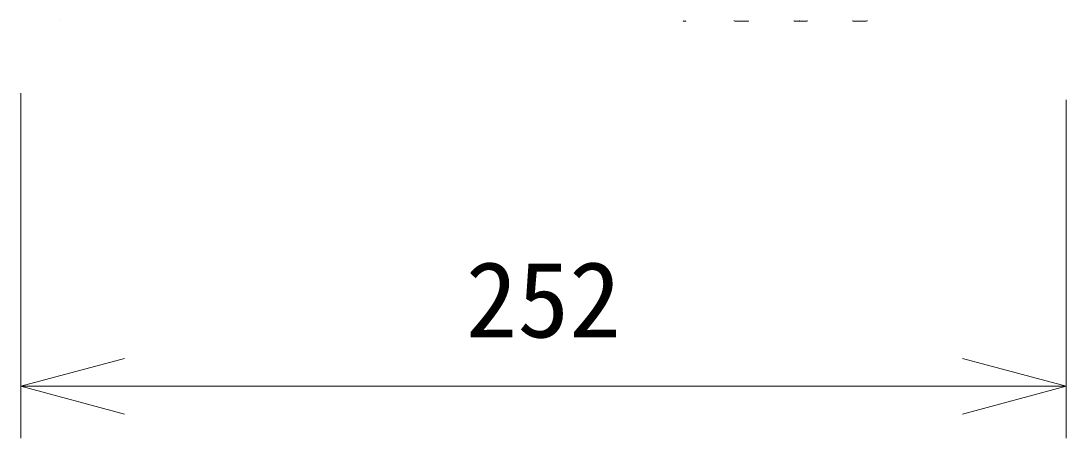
# Model space of a CAD drawing. Units: millimetres, scale not verified. Extents: x -62 to 63, y -56 to 57.
# Drawn here: x 15.98 to 41.18, y 8.31 to 18.37 of the extents above; entities that cross this region are included whole.
import ezdxf
from ezdxf.enums import TextEntityAlignment as Align

# ---------------------------------------------------------------- set-up
doc = ezdxf.new("R2010")
doc.units = ezdxf.units.MM
doc.header["$LTSCALE"] = 0.125
doc.linetypes.add('USER1', pattern=[28.575, 19.05, -3.175, 3.175, -3.175])
for name, color, linetype, lineweight in [('0-0_0', 8, 'USER1', 18), ('0-4_SUNPO', 3, 'Continuous', 18), ('0-5_GAIKEI', 1, 'Continuous', 18)]:
    doc.layers.add(name, color=color, linetype=linetype, lineweight=lineweight)
doc.styles.add('ＭＳ ゴシック', font='')
doc.styles.get('ＭＳ ゴシック').set_extended_font_data('MS Gothic')

# ---------------------------------------------------------------- blocks, each defined once
blk = doc.blocks.new('_Open30')
at = {"layer": '0-0_0', "color": 7, "linetype": 'Continuous'}
blk.add_line((0, 0), (-1, 0), dxfattribs=at)
blk.add_lwpolyline([(-1, 0.26795), (0, 0), (-1, -0.26795)], dxfattribs=at)
blk = doc.blocks.new('D1')
at = {"layer": '0-4_SUNPO'}
for p, q in [((80.4695, 78.1279), (80.4695, 69.8104)), ((105.6695, 77.967), (105.6695, 69.8104)), ((103.1695, 71.0604), (82.9695, 71.0604))]:
    blk.add_line(p, q, dxfattribs=at)
at = {"layer": '0-4_SUNPO', "xscale": 2.5, "yscale": 2.5, "rotation": 180}
blk.add_blockref('_Open30', (80.4695, 71.0604), dxfattribs=at)
at = {"layer": '0-4_SUNPO', "xscale": 2.5, "yscale": 2.5}
blk.add_blockref('_Open30', (105.6695, 71.0604), dxfattribs=at)
at = {"layer": '0-4_SUNPO', "color": 7, "style": 'ＭＳ ゴシック'}
blk.add_text('252', height=1.833, dxfattribs=at).set_placement((91.1945, 71.6854), align=Align.BOTTOM_LEFT)

msp = doc.modelspace()

# ---------------------------------------------------------------- linework, layer by layer
at = {"layer": '0-5_GAIKEI', "color": 4}
msp.add_line((16.9163, 18.3664), (16.9197, 18.3664), dxfattribs=at)
at = {"layer": '0-5_GAIKEI'}
for p, q in [((31.9791, 18.3664), (31.9791, 18.3564)), ((33.3792, 18.3664), (33.3792, 18.3564)), ((33.5191, 18.3609), (33.5191, 18.3664)), ((34.6165, 18.365), (34.6149, 18.3657)), ((34.6165, 18.365), (34.6165, 18.3664)), ((34.7793, 18.3664), (34.7793, 18.3564)), ((34.9419, 18.365), (34.9419, 18.3664)), ((34.9436, 18.3657), (34.9419, 18.365)), ((36.0393, 18.3664), (36.0393, 18.3609)), ((36.1792, 18.3564), (36.1792, 18.3664))]:
    msp.add_line(p, q, dxfattribs=at)
for points in [[(31.9476, 18.3664), (31.9502, 18.3647), (31.9528, 18.3631), (31.9555, 18.3617), (31.9583, 18.3605), (31.9611, 18.3594), (31.964, 18.3585), (31.967, 18.3578), (31.9699, 18.3572), (31.973, 18.3567), (31.976, 18.3565), (31.9791, 18.3564)], [(31.9791, 18.3564), (31.9822, 18.3565), (31.9852, 18.3567), (31.9882, 18.3572), (31.9912, 18.3578), (31.9942, 18.3585), (31.9971, 18.3594), (32, 18.3605), (32.0028, 18.3617), (32.0055, 18.3631), (32.0082, 18.3647), (32.0108, 18.3664)], [(33.1649, 18.3664), (33.1843, 18.3647), (33.2037, 18.3631), (33.2232, 18.3617), (33.2426, 18.3605), (33.2621, 18.3594), (33.2816, 18.3585), (33.3011, 18.3578), (33.3206, 18.3572), (33.3401, 18.3567), (33.3597, 18.3565), (33.3792, 18.3564)], [(33.3792, 18.3564), (33.3919, 18.3564), (33.4047, 18.3565), (33.4174, 18.3567), (33.4301, 18.357), (33.4428, 18.3573), (33.4555, 18.3577), (33.4683, 18.3582), (33.481, 18.3587), (33.4937, 18.3594), (33.5064, 18.3601), (33.5191, 18.3609)], [(34.6182, 18.3647), (34.6181, 18.3647), (34.618, 18.3647), (34.6179, 18.3648), (34.6178, 18.3648), (34.6176, 18.3648), (34.6175, 18.3648), (34.6173, 18.3649), (34.6172, 18.3649), (34.6171, 18.3649), (34.617, 18.3649), (34.617, 18.3649), (34.6169, 18.365), (34.6168, 18.365), (34.6166, 18.365), (34.6165, 18.365)], [(34.6236, 18.3638), (34.6234, 18.3638), (34.6233, 18.3638), (34.6231, 18.3639), (34.623, 18.3639), (34.6229, 18.3639), (34.6229, 18.3639), (34.6228, 18.3639), (34.6227, 18.3639), (34.6226, 18.364), (34.6225, 18.364), (34.6223, 18.364), (34.6222, 18.364), (34.6222, 18.364), (34.6221, 18.3641), (34.622, 18.3641), (34.6219, 18.3641), (34.6218, 18.3641), (34.6217, 18.3641), (34.6216, 18.3641), (34.6215, 18.3641), (34.6215, 18.3642), (34.6214, 18.3642), (34.6213, 18.3642), (34.6212, 18.3642), (34.6211, 18.3642), (34.6209, 18.3642), (34.6208, 18.3643), (34.6198, 18.3645), (34.6197, 18.3645), (34.6196, 18.3645), (34.6195, 18.3645), (34.6194, 18.3645), (34.6193, 18.3645), (34.6192, 18.3645), (34.619, 18.3646), (34.619, 18.3646), (34.6187, 18.3646), (34.6186, 18.3647), (34.6182, 18.3647)], [(34.6285, 18.363), (34.6284, 18.363), (34.6278, 18.3631), (34.6277, 18.3631), (34.6275, 18.3631), (34.6274, 18.3631), (34.6273, 18.3632), (34.6273, 18.3632), (34.6272, 18.3632), (34.6271, 18.3632), (34.627, 18.3632), (34.6269, 18.3632), (34.6268, 18.3632), (34.6267, 18.3633), (34.6267, 18.3633), (34.6265, 18.3633), (34.6264, 18.3633), (34.6263, 18.3633), (34.6262, 18.3633), (34.6261, 18.3634), (34.626, 18.3634), (34.6258, 18.3634), (34.6257, 18.3634), (34.6255, 18.3635), (34.6254, 18.3635), (34.6251, 18.3635), (34.625, 18.3635), (34.6249, 18.3636), (34.6248, 18.3636), (34.6246, 18.3636), (34.6245, 18.3636), (34.6244, 18.3636), (34.6243, 18.3637), (34.6242, 18.3637), (34.6241, 18.3637), (34.624, 18.3637), (34.6239, 18.3637), (34.6238, 18.3637), (34.6236, 18.3638), (34.6236, 18.3638)], [(34.6338, 18.3622), (34.6337, 18.3622), (34.6336, 18.3623), (34.6335, 18.3623), (34.6334, 18.3623), (34.6333, 18.3623), (34.633, 18.3623), (34.6329, 18.3623), (34.6327, 18.3624), (34.6326, 18.3624), (34.6324, 18.3624), (34.6323, 18.3624), (34.6322, 18.3624), (34.6321, 18.3625), (34.632, 18.3625), (34.6319, 18.3625), (34.6318, 18.3625), (34.6317, 18.3625), (34.6315, 18.3625), (34.6314, 18.3625), (34.6308, 18.3626), (34.6307, 18.3626), (34.6306, 18.3627), (34.6305, 18.3627), (34.6302, 18.3627), (34.6301, 18.3627), (34.6301, 18.3627), (34.63, 18.3628), (34.6298, 18.3628), (34.6296, 18.3628), (34.6296, 18.3628), (34.6295, 18.3628), (34.6294, 18.3628), (34.6292, 18.3629), (34.6291, 18.3629), (34.629, 18.3629), (34.629, 18.3629), (34.6289, 18.3629), (34.6288, 18.3629), (34.6285, 18.363)], [(34.6389, 18.3616), (34.6389, 18.3616), (34.6388, 18.3616), (34.6387, 18.3616), (34.6386, 18.3616), (34.6385, 18.3616), (34.6383, 18.3616), (34.6382, 18.3617), (34.6382, 18.3617), (34.6381, 18.3617), (34.638, 18.3617), (34.6379, 18.3617), (34.6378, 18.3617), (34.6377, 18.3617), (34.6376, 18.3617), (34.6375, 18.3617), (34.6375, 18.3618), (34.6374, 18.3618), (34.6373, 18.3618), (34.6372, 18.3618), (34.6371, 18.3618), (34.6371, 18.3618), (34.6369, 18.3618), (34.6368, 18.3618), (34.6366, 18.3619), (34.6365, 18.3619), (34.6364, 18.3619), (34.6355, 18.362), (34.6355, 18.362), (34.6352, 18.362), (34.6351, 18.3621), (34.6351, 18.3621), (34.635, 18.3621), (34.6347, 18.3621), (34.6347, 18.3621), (34.6343, 18.3622), (34.6343, 18.3622), (34.634, 18.3622), (34.6339, 18.3622), (34.6338, 18.3622)], [(34.644, 18.361), (34.6438, 18.361), (34.6438, 18.361), (34.6436, 18.361), (34.6435, 18.361), (34.6434, 18.361), (34.6433, 18.361), (34.6431, 18.3611), (34.643, 18.3611), (34.6428, 18.3611), (34.6427, 18.3611), (34.6425, 18.3611), (34.6424, 18.3611), (34.6422, 18.3612), (34.6422, 18.3612), (34.642, 18.3612), (34.6419, 18.3612), (34.6419, 18.3612), (34.6418, 18.3612), (34.6417, 18.3612), (34.6416, 18.3612), (34.6416, 18.3612), (34.6414, 18.3613), (34.6413, 18.3613), (34.6413, 18.3613), (34.6412, 18.3613), (34.6411, 18.3613), (34.641, 18.3613), (34.6409, 18.3613), (34.6408, 18.3613), (34.6407, 18.3613), (34.6406, 18.3614), (34.6406, 18.3614), (34.6401, 18.3614), (34.64, 18.3614), (34.6393, 18.3615), (34.6392, 18.3615), (34.6391, 18.3615), (34.639, 18.3616), (34.6389, 18.3616)], [(34.6487, 18.3605), (34.6486, 18.3605), (34.6486, 18.3605), (34.6485, 18.3605), (34.6483, 18.3606), (34.6483, 18.3606), (34.6481, 18.3606), (34.6481, 18.3606), (34.6479, 18.3606), (34.6478, 18.3606), (34.6477, 18.3606), (34.6476, 18.3606), (34.6476, 18.3606), (34.6475, 18.3606), (34.6473, 18.3606), (34.6473, 18.3606), (34.6472, 18.3606), (34.6468, 18.3607), (34.6468, 18.3607), (34.6465, 18.3607), (34.6465, 18.3607), (34.6463, 18.3607), (34.6463, 18.3607), (34.6461, 18.3607), (34.646, 18.3608), (34.646, 18.3608), (34.6459, 18.3608), (34.6457, 18.3608), (34.6456, 18.3608), (34.6454, 18.3608), (34.6453, 18.3608), (34.6452, 18.3608), (34.6451, 18.3608), (34.645, 18.3609), (34.6449, 18.3609), (34.6448, 18.3609), (34.6447, 18.3609), (34.6446, 18.3609), (34.644, 18.361), (34.644, 18.361)], [(34.6528, 18.3602), (34.6526, 18.3602), (34.6526, 18.3602), (34.6525, 18.3603), (34.6524, 18.3603), (34.6524, 18.3603), (34.6523, 18.3603), (34.6521, 18.3603), (34.652, 18.3603), (34.6519, 18.3603), (34.6518, 18.3603), (34.6516, 18.3603), (34.6515, 18.3603), (34.6513, 18.3603), (34.6513, 18.3603), (34.6512, 18.3603), (34.6511, 18.3604), (34.6511, 18.3604), (34.651, 18.3604), (34.6509, 18.3604), (34.6508, 18.3604), (34.6507, 18.3604), (34.6506, 18.3604), (34.6505, 18.3604), (34.6504, 18.3604), (34.6502, 18.3604), (34.6502, 18.3604), (34.65, 18.3604), (34.65, 18.3604), (34.6499, 18.3604), (34.6498, 18.3604), (34.6497, 18.3605), (34.6497, 18.3605), (34.6494, 18.3605), (34.6494, 18.3605), (34.6492, 18.3605), (34.6491, 18.3605), (34.6489, 18.3605), (34.6489, 18.3605), (34.6487, 18.3605)], [(34.6571, 18.3599), (34.657, 18.3599), (34.6569, 18.3599), (34.6567, 18.3599), (34.6566, 18.36), (34.6565, 18.36), (34.6564, 18.36), (34.6563, 18.36), (34.6562, 18.36), (34.6562, 18.36), (34.6561, 18.36), (34.6559, 18.36), (34.6558, 18.36), (34.6557, 18.36), (34.6556, 18.36), (34.6554, 18.36), (34.6553, 18.36), (34.6552, 18.3601), (34.6551, 18.3601), (34.655, 18.3601), (34.655, 18.3601), (34.6549, 18.3601), (34.6548, 18.3601), (34.6546, 18.3601), (34.6545, 18.3601), (34.6544, 18.3601), (34.6543, 18.3601), (34.6541, 18.3601), (34.654, 18.3601), (34.6539, 18.3602), (34.6538, 18.3602), (34.6537, 18.3602), (34.6537, 18.3602), (34.6536, 18.3602), (34.6534, 18.3602), (34.6533, 18.3602), (34.6532, 18.3602), (34.6531, 18.3602), (34.6529, 18.3602), (34.6528, 18.3602)], [(34.6613, 18.3596), (34.6612, 18.3596), (34.661, 18.3596), (34.661, 18.3596), (34.6608, 18.3596), (34.6607, 18.3596), (34.6605, 18.3597), (34.6605, 18.3597), (34.6603, 18.3597), (34.6602, 18.3597), (34.6602, 18.3597), (34.6601, 18.3597), (34.66, 18.3597), (34.66, 18.3597), (34.6597, 18.3597), (34.6597, 18.3597), (34.6595, 18.3597), (34.6595, 18.3597), (34.6592, 18.3598), (34.6592, 18.3598), (34.659, 18.3598), (34.659, 18.3598), (34.6589, 18.3598), (34.6588, 18.3598), (34.6587, 18.3598), (34.6587, 18.3598), (34.6585, 18.3598), (34.6584, 18.3598), (34.6582, 18.3598), (34.6582, 18.3598), (34.658, 18.3599), (34.6579, 18.3599), (34.6577, 18.3599), (34.6577, 18.3599), (34.6576, 18.3599), (34.6575, 18.3599), (34.6575, 18.3599), (34.6574, 18.3599), (34.6572, 18.3599), (34.6571, 18.3599)], [(34.6649, 18.3594), (34.6648, 18.3594), (34.6648, 18.3594), (34.6647, 18.3594), (34.6646, 18.3594), (34.6646, 18.3594), (34.6645, 18.3594), (34.6644, 18.3594), (34.6643, 18.3594), (34.6642, 18.3594), (34.6641, 18.3594), (34.664, 18.3594), (34.6639, 18.3594), (34.6638, 18.3594), (34.6638, 18.3594), (34.6637, 18.3594), (34.6635, 18.3594), (34.6634, 18.3595), (34.6633, 18.3595), (34.6633, 18.3595), (34.6632, 18.3595), (34.6631, 18.3595), (34.6631, 18.3595), (34.663, 18.3595), (34.6629, 18.3595), (34.6629, 18.3595), (34.6628, 18.3595), (34.6627, 18.3595), (34.6627, 18.3595), (34.6626, 18.3595), (34.6624, 18.3595), (34.6623, 18.3595), (34.6621, 18.3595), (34.662, 18.3596), (34.6618, 18.3596), (34.6617, 18.3596), (34.6615, 18.3596), (34.6615, 18.3596), (34.6614, 18.3596), (34.6613, 18.3596)], [(34.6708, 18.3591), (34.6707, 18.3591), (34.6704, 18.3591), (34.6703, 18.3591), (34.6701, 18.3591), (34.67, 18.3591), (34.67, 18.3591), (34.6699, 18.3591), (34.6696, 18.3592), (34.6695, 18.3592), (34.6691, 18.3592), (34.6691, 18.3592), (34.6687, 18.3592), (34.6687, 18.3592), (34.668, 18.3592), (34.6679, 18.3592), (34.6677, 18.3592), (34.6676, 18.3592), (34.6675, 18.3592), (34.6675, 18.3592), (34.6674, 18.3592), (34.6673, 18.3592), (34.6673, 18.3592), (34.6672, 18.3592), (34.6671, 18.3592), (34.6671, 18.3593), (34.6669, 18.3593), (34.6669, 18.3593), (34.6667, 18.3593), (34.6667, 18.3593), (34.6665, 18.3593), (34.6665, 18.3593), (34.6663, 18.3593), (34.6663, 18.3593), (34.6661, 18.3593), (34.666, 18.3593), (34.6651, 18.3593), (34.665, 18.3594), (34.665, 18.3594), (34.6649, 18.3594)], [(34.675, 18.3589), (34.6749, 18.3589), (34.6749, 18.3589), (34.6748, 18.3589), (34.6747, 18.3589), (34.6747, 18.3589), (34.6745, 18.3589), (34.6745, 18.3589), (34.6744, 18.3589), (34.6743, 18.3589), (34.6743, 18.3589), (34.6742, 18.3589), (34.6741, 18.3589), (34.6741, 18.3589), (34.674, 18.3589), (34.6739, 18.3589), (34.6739, 18.359), (34.6737, 18.359), (34.6737, 18.359), (34.6735, 18.359), (34.6735, 18.359), (34.6734, 18.359), (34.6733, 18.359), (34.673, 18.359), (34.6729, 18.359), (34.6723, 18.359), (34.6722, 18.359), (34.6722, 18.359), (34.6721, 18.359), (34.672, 18.3591), (34.6719, 18.3591), (34.6718, 18.3591), (34.6717, 18.3591), (34.6716, 18.3591), (34.6715, 18.3591), (34.6714, 18.3591), (34.6713, 18.3591), (34.6711, 18.3591), (34.671, 18.3591), (34.6708, 18.3591)], [(34.7054, 18.3595), (34.7046, 18.3594), (34.7039, 18.3594), (34.7031, 18.3593), (34.7023, 18.3593), (34.7015, 18.3592), (34.7007, 18.3592), (34.7001, 18.3592), (34.6994, 18.3591), (34.6987, 18.3591), (34.6981, 18.3591), (34.6974, 18.3591), (34.6967, 18.3591), (34.6961, 18.359), (34.6954, 18.359), (34.6947, 18.359), (34.694, 18.359), (34.6934, 18.3589), (34.6927, 18.3589), (34.692, 18.3589), (34.6913, 18.3589), (34.6906, 18.3588), (34.6899, 18.3588), (34.6893, 18.3588), (34.6886, 18.3588), (34.6764, 18.3588), (34.6759, 18.3588), (34.6758, 18.3588), (34.6758, 18.3588), (34.6757, 18.3588), (34.6756, 18.3588), (34.6756, 18.3588), (34.6755, 18.3588), (34.6754, 18.3589), (34.6754, 18.3589), (34.6753, 18.3589), (34.6752, 18.3589), (34.6752, 18.3589), (34.6751, 18.3589), (34.675, 18.3589)], [(34.6931, 18.3583), (34.6862, 18.3585), (34.6794, 18.3588)], [(34.9419, 18.365), (34.9385, 18.3644), (34.935, 18.3638), (34.9316, 18.3633), (34.9282, 18.3628), (34.9248, 18.3623), (34.9214, 18.3619), (34.918, 18.3615), (34.9146, 18.3611), (34.9112, 18.3608), (34.9078, 18.3605), (34.9043, 18.3602), (34.8912, 18.3592), (34.8837, 18.3588), (34.8762, 18.3585), (34.8686, 18.3582), (34.8609, 18.3579), (34.8532, 18.3576), (34.8455, 18.3574), (34.8378, 18.3572), (34.83, 18.357), (34.8222, 18.3568), (34.8144, 18.3567), (34.8066, 18.3566), (34.7988, 18.3565), (34.791, 18.3564), (34.7832, 18.3564), (34.7758, 18.3564), (34.7689, 18.3564), (34.762, 18.3565), (34.7551, 18.3566), (34.7482, 18.3567), (34.7413, 18.3568), (34.7344, 18.357), (34.7275, 18.3571), (34.7207, 18.3573), (34.7138, 18.3575), (34.7069, 18.3578), (34.7, 18.358), (34.6931, 18.3583)], [(34.7347, 18.3624), (34.7339, 18.3623), (34.7332, 18.3622), (34.7324, 18.3621), (34.7317, 18.362), (34.7309, 18.3619), (34.7301, 18.3618), (34.7294, 18.3617), (34.7286, 18.3616), (34.7278, 18.3615), (34.727, 18.3614), (34.7262, 18.3614), (34.7254, 18.3613), (34.7246, 18.3612), (34.7238, 18.3611), (34.7229, 18.361), (34.7221, 18.3609), (34.7214, 18.3608), (34.7207, 18.3607), (34.7201, 18.3607), (34.7194, 18.3606), (34.7187, 18.3605), (34.718, 18.3605), (34.7173, 18.3604), (34.7166, 18.3603), (34.7159, 18.3602), (34.7152, 18.3602), (34.7145, 18.3601), (34.7138, 18.36), (34.713, 18.36), (34.7123, 18.3599), (34.7115, 18.3598), (34.7108, 18.3598), (34.71, 18.3597), (34.7093, 18.3597), (34.7085, 18.3596), (34.7077, 18.3596), (34.707, 18.3595), (34.7062, 18.3595), (34.7054, 18.3595)], [(34.7588, 18.3664), (34.7583, 18.3663), (34.7578, 18.3662), (34.7573, 18.3661), (34.7569, 18.366), (34.7564, 18.3659), (34.7559, 18.3658), (34.7554, 18.3657), (34.7549, 18.3656), (34.7545, 18.3656), (34.754, 18.3655), (34.7536, 18.3654), (34.7529, 18.3653), (34.7522, 18.3652), (34.7516, 18.3651), (34.7509, 18.365), (34.7503, 18.3649), (34.7496, 18.3647), (34.749, 18.3646), (34.7483, 18.3645), (34.7477, 18.3643), (34.747, 18.3642), (34.7464, 18.364), (34.7457, 18.3639), (34.745, 18.3638), (34.7443, 18.3637), (34.7436, 18.3636), (34.7429, 18.3635), (34.7422, 18.3634), (34.7416, 18.3633), (34.7409, 18.3632), (34.7402, 18.3631), (34.7395, 18.363), (34.7388, 18.363), (34.7381, 18.3629), (34.7375, 18.3628), (34.7368, 18.3627), (34.7361, 18.3626), (34.7354, 18.3625), (34.7347, 18.3624)], [(36.0393, 18.3609), (36.0337, 18.364), (36.033, 18.3643), (36.0324, 18.3647), (36.0323, 18.3647), (36.0318, 18.3648), (36.026, 18.3662), (36.0255, 18.3664), (36.0254, 18.3664)], [(36.0393, 18.3609), (36.052, 18.3601), (36.0647, 18.3594), (36.0774, 18.3587), (36.0901, 18.3582), (36.1028, 18.3577), (36.1156, 18.3573), (36.1283, 18.357), (36.141, 18.3567), (36.1537, 18.3565), (36.1665, 18.3564), (36.1792, 18.3564)], [(36.1792, 18.3564), (36.1987, 18.3565), (36.2182, 18.3567), (36.2377, 18.3572), (36.2572, 18.3578), (36.2767, 18.3585), (36.2962, 18.3594), (36.3157, 18.3605), (36.3352, 18.3617), (36.3546, 18.3631), (36.3741, 18.3647), (36.3935, 18.3664)]]:
    msp.add_lwpolyline(points, dxfattribs=at)

# ---------------------------------------------------------------- block references
at = {"layer": '0-4_SUNPO'}
msp.add_blockref('D1', (-64.4907, -61.4996), dxfattribs=at)

doc.saveas('drawing.dxf')
